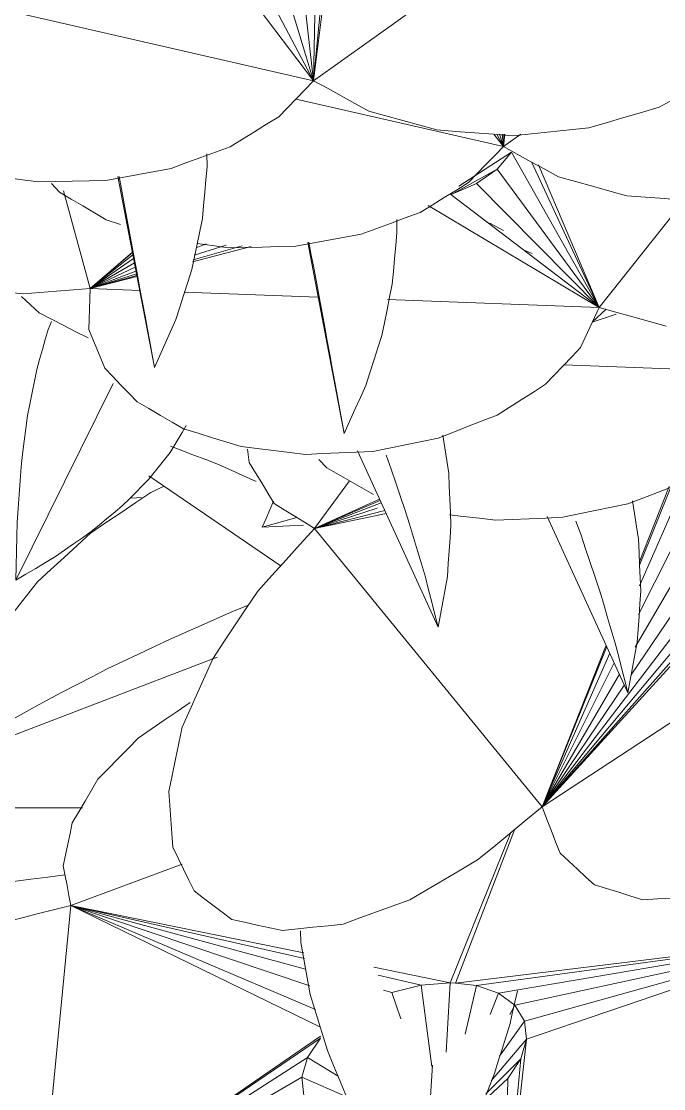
# Model space of a CAD drawing. Header units: metres. Extents: x 10.2 to 20.8, y -0.2 to 6.6.
# Drawn here: x 14.4622 to 14.5086, y 2.6225 to 2.6996 of the extents above; entities that cross this region are included whole.
import ezdxf

# ---------------------------------------------------------------- set-up
doc = ezdxf.new("R2010")
doc.units = ezdxf.units.M
for name, color, linetype, lineweight in [('Importações nas famílias', 250, 'Continuous', 5), ('Quadro estrutural', 7, 'Continuous', 5), ('Vegetação', 7, 'Continuous', 5)]:
    doc.layers.add(name, color=color, linetype=linetype, lineweight=lineweight)

# ---------------------------------------------------------------- blocks, each defined once
blk = doc.blocks.new('Planta_pergolado_12200 - plantas pergolado_skp_Component_12-V4072-Corte 3')
at = {"layer": 'Importações nas famílias'}
blk.add_line((14.471425, 2.666737), (14.48097, 2.660209), dxfattribs=at)
at = {"layer": 'Importações nas famílias', "flags": 128}
for points in [[(14.472975, 2.668883), (14.473688, 2.668613), (14.47461, 2.668264), (14.475533, 2.667916), (14.476455, 2.667567)], [(14.476455, 2.667567), (14.477358, 2.667153), (14.47826, 2.66674), (14.479163, 2.666326)]]:
    blk.add_lwpolyline(points, dxfattribs=at)
blk = doc.blocks.new('Planta_pergolado_12200 - plantas pergolado_skp_Component_16-V4076-Corte 3')
blk.add_blockref('Planta_pergolado_12200 - plantas pergolado_skp_Component_12-V4072-Corte 3', (0, 0))
blk = doc.blocks.new('Planta_pergolado_12200 - plantas pergolado_skp_Component_12-V4100-Corte 3')
at = {"layer": 'Importações nas famílias'}
blk.add_line((14.470899, 2.66518), (14.470165, 2.665137), dxfattribs=at)
blk = doc.blocks.new('Planta_pergolado_12200 - plantas pergolado_skp_Component_16-V4103-Corte 3')
blk.add_blockref('Planta_pergolado_12200 - plantas pergolado_skp_Component_12-V4100-Corte 3', (0, 0))
blk = doc.blocks.new('Planta_pergolado_12200 - plantas pergolado_skp_-V4187-Corte 3')
for name in ['Planta_pergolado_12200 - plantas pergolado_skp_Component_16-V4076-Corte 3', 'Planta_pergolado_12200 - plantas pergolado_skp_Component_16-V4103-Corte 3']:
    blk.add_blockref(name, (0, 0))
blk = doc.blocks.new('Planta_pergolado_12200 - plantas pergolado_skp_Component_12-V4430-Corte 3')
at = {"layer": 'Importações nas famílias'}
for p, q in [((14.489343, 2.684305), (14.489323, 2.685241)), ((14.485535, 2.669797), (14.482897, 2.683597))]:
    blk.add_line(p, q, dxfattribs=at)
at = {"layer": 'Importações nas famílias', "flags": 128}
for points in [[(14.489003, 2.680567), (14.489088, 2.681501), (14.489173, 2.682436), (14.489258, 2.68337), (14.489343, 2.684305)], [(14.482984, 2.683606), (14.483157, 2.682681), (14.483355, 2.681627)], [(14.483355, 2.681627), (14.483547, 2.680591), (14.48374, 2.679555), (14.483933, 2.678519), (14.484125, 2.677483)], [(14.488248, 2.676875), (14.488437, 2.677798), (14.488626, 2.678721), (14.488814, 2.679644), (14.489003, 2.680567)], [(14.484125, 2.677483), (14.484308, 2.676489), (14.484491, 2.675496), (14.484674, 2.674502), (14.484857, 2.673508)], [(14.487088, 2.673272), (14.487378, 2.674173), (14.487668, 2.675074), (14.487958, 2.675975), (14.488248, 2.676875)], [(14.484857, 2.673508), (14.485027, 2.672581), (14.485196, 2.671653), (14.485365, 2.670725), (14.485535, 2.669797)], [(14.485535, 2.669797), (14.485923, 2.670666), (14.486311, 2.671535), (14.4867, 2.672404), (14.487088, 2.673272)]]:
    blk.add_lwpolyline(points, dxfattribs=at)
blk = doc.blocks.new('Planta_pergolado_12200 - plantas pergolado_skp_Component_17-V4432-Corte 3')
at = {"layer": 'Importações nas famílias'}
for p, q in [((14.482064, 2.693944), (14.497031, 2.690513)), ((14.496349, 2.69141), (14.497031, 2.690513)), ((14.496557, 2.69141), (14.497031, 2.690513)), ((14.497031, 2.690513), (14.49676, 2.69141)), ((14.497031, 2.690513), (14.49693, 2.69141)), ((14.49705, 2.69141), (14.497031, 2.690513)), ((14.497118, 2.69141), (14.497031, 2.690513)), ((14.498286, 2.69141), (14.497031, 2.690513)), ((14.497031, 2.690513), (14.497141, 2.69141)), ((14.464971, 2.687225), (14.464384, 2.687848)), ((14.469378, 2.684883), (14.468338, 2.685226))]:
    blk.add_line(p, q, dxfattribs=at)
at = {"layer": 'Importações nas famílias', "flags": 128}
for points in [[(14.497031, 2.690513), (14.496402, 2.689863), (14.495773, 2.689212), (14.495144, 2.688562), (14.494515, 2.687911)], [(14.501011, 2.688324), (14.500016, 2.688871), (14.499021, 2.689418), (14.498026, 2.689966), (14.497031, 2.690513)], [(14.505937, 2.686962), (14.504706, 2.687302), (14.503474, 2.687643), (14.502243, 2.687983), (14.501011, 2.688324)], [(14.468338, 2.685226), (14.467496, 2.685726), (14.466654, 2.686226), (14.465812, 2.686726), (14.464971, 2.687225)], [(14.494515, 2.687911), (14.493639, 2.687371), (14.492762, 2.686832), (14.491886, 2.686292), (14.491009, 2.685752)], [(14.511388, 2.686545), (14.510025, 2.68665), (14.508663, 2.686754), (14.5073, 2.686858), (14.505937, 2.686962)], [(14.491009, 2.685752), (14.489944, 2.68536), (14.48888, 2.684969), (14.487815, 2.684577), (14.48675, 2.684185)], [(14.48675, 2.684185), (14.48557, 2.683967), (14.48439, 2.68375), (14.48321, 2.683532), (14.48203, 2.683315)], [(14.477169, 2.683202), (14.476001, 2.683365), (14.474916, 2.683517)], [(14.48203, 2.683315), (14.480814, 2.683287), (14.479599, 2.683259), (14.478384, 2.68323), (14.477169, 2.683202)]]:
    blk.add_lwpolyline(points, dxfattribs=at)
blk = doc.blocks.new('Planta_pergolado_12200 - plantas pergolado_skp_Component_16-V4433-Corte 3')
for name in ['Planta_pergolado_12200 - plantas pergolado_skp_Component_17-V4432-Corte 3', 'Planta_pergolado_12200 - plantas pergolado_skp_Component_12-V4430-Corte 3']:
    blk.add_blockref(name, (0, 0))
blk = doc.blocks.new('Planta_pergolado_12200 - plantas pergolado_skp_Component_12-V4424-Corte 3')
at = {"layer": 'Importações nas famílias'}
blk.add_line((14.50564, 2.755778), (14.50664, 2.756684), dxfattribs=at)
at = {"layer": 'Importações nas famílias', "flags": 128}
blk.add_lwpolyline([(14.505632, 2.75576), (14.506484, 2.756047), (14.507355, 2.75634)], dxfattribs=at)
blk = doc.blocks.new('Planta_pergolado_12200 - plantas pergolado_skp_Component_16-V4463-Corte 3')
blk.add_blockref('Planta_pergolado_12200 - plantas pergolado_skp_Component_12-V4424-Corte 3', (-0.00218, -0.077922))
blk = doc.blocks.new('Planta_pergolado_12200 - plantas pergolado_skp_Component_17-V4470-Corte 3')
at = {"layer": 'Importações nas famílias'}
for p, q in [((14.508079, 2.712955), (14.483321, 2.695267)), ((14.483321, 2.695267), (14.485109, 2.709868)), ((14.48461, 2.708561), (14.483321, 2.695267)), ((14.483576, 2.707357), (14.483321, 2.695267)), ((14.483321, 2.695267), (14.482076, 2.706338)), ((14.475924, 2.704995), (14.483321, 2.695267)), ((14.478115, 2.705115), (14.483321, 2.695267)), ((14.483321, 2.695267), (14.480213, 2.705573)), ((14.449203, 2.703088), (14.483321, 2.695267))]:
    blk.add_line(p, q, dxfattribs=at)
at = {"layer": 'Importações nas famílias', "flags": 128}
for points in [[(14.512537, 2.695659), (14.511474, 2.695084), (14.510412, 2.694509), (14.509349, 2.693934), (14.508286, 2.693358)], [(14.483321, 2.695267), (14.482693, 2.694616), (14.482064, 2.693966), (14.481435, 2.693315), (14.480806, 2.692664)], [(14.487302, 2.693077), (14.486307, 2.693624), (14.485312, 2.694172), (14.484317, 2.694719), (14.483321, 2.695267)], [(14.508286, 2.693358), (14.507012, 2.692984), (14.505737, 2.69261), (14.504463, 2.692237), (14.503189, 2.691863)], [(14.480806, 2.692664), (14.479929, 2.692125), (14.479053, 2.691585), (14.478176, 2.691045), (14.477299, 2.690506)], [(14.492228, 2.691716), (14.490996, 2.692056), (14.489765, 2.692396), (14.488533, 2.692737), (14.487302, 2.693077)], [(14.503189, 2.691863), (14.501811, 2.691722), (14.500434, 2.691581), (14.499056, 2.69144), (14.497679, 2.691299)], [(14.497679, 2.691299), (14.496316, 2.691403), (14.494953, 2.691507), (14.493591, 2.691611), (14.492228, 2.691716)], [(14.477299, 2.690506), (14.476235, 2.690114), (14.47517, 2.689722), (14.474105, 2.68933), (14.473041, 2.688938)], [(14.473041, 2.688938), (14.471861, 2.688721), (14.47068, 2.688503), (14.4695, 2.688286), (14.46832, 2.688068)], [(14.463459, 2.687956), (14.462292, 2.688119), (14.461124, 2.688282), (14.459957, 2.688445), (14.458789, 2.688608)], [(14.46832, 2.688068), (14.467105, 2.68804), (14.46589, 2.688012), (14.464674, 2.687984), (14.463459, 2.687956)]]:
    blk.add_lwpolyline(points, dxfattribs=at)
blk = doc.blocks.new('Planta_pergolado_12200 - plantas pergolado_skp_Component_16-V4471-Corte 3')
for name, p in [('Planta_pergolado_12200 - plantas pergolado_skp_Component_17-V4470-Corte 3', (0, 0)), ('Planta_pergolado_12200 - plantas pergolado_skp_Component_12-V4430-Corte 3', (-0.013709, 0.004753))]:
    blk.add_blockref(name, p)
blk = doc.blocks.new('Planta_pergolado_12200 - plantas pergolado_skp_Component_12-V4474-Corte 3')
at = {"layer": 'Importações nas famílias'}
for p, q in [((14.506028, 2.65107), (14.500191, 2.663801)), ((14.50227, 2.66347), (14.50264, 2.662466))]:
    blk.add_line(p, q, dxfattribs=at)
at = {"layer": 'Importações nas famílias', "flags": 128}
for points in [[(14.506788, 2.662161), (14.506643, 2.663086), (14.506498, 2.66401), (14.506353, 2.664935)], [(14.50264, 2.662466), (14.502971, 2.661473), (14.503302, 2.660481), (14.503633, 2.659488), (14.503964, 2.658496)], [(14.506952, 2.658436), (14.506911, 2.659367), (14.50687, 2.660299), (14.506829, 2.66123), (14.506788, 2.662161)], [(14.503964, 2.658496), (14.504249, 2.657539), (14.504534, 2.656581), (14.504818, 2.655624), (14.505103, 2.654667)], [(14.506698, 2.654725), (14.506761, 2.655653), (14.506825, 2.656581), (14.506889, 2.657508), (14.506952, 2.658436)], [(14.505103, 2.654667), (14.505334, 2.653768), (14.505566, 2.652868), (14.505797, 2.651969), (14.506028, 2.65107)], [(14.506028, 2.65107), (14.506196, 2.651984), (14.506363, 2.652897), (14.506531, 2.653811), (14.506698, 2.654725)]]:
    blk.add_lwpolyline(points, dxfattribs=at)
blk = doc.blocks.new('Planta_pergolado_12200 - plantas pergolado_skp_Component_12-V4475-Corte 3')
at = {"layer": 'Importações nas famílias'}
for p, q in [((14.464385, 2.677889), (14.464144, 2.677298)), ((14.461813, 2.659203), (14.468845, 2.673413))]:
    blk.add_line(p, q, dxfattribs=at)
at = {"layer": 'Importações nas famílias', "flags": 128}
for points in [[(14.464144, 2.677298), (14.463938, 2.676578), (14.463733, 2.675858), (14.463528, 2.675138), (14.463323, 2.674417)], [(14.463323, 2.674417), (14.463159, 2.673584), (14.462994, 2.672751), (14.46283, 2.671918), (14.462666, 2.671085)], [(14.462666, 2.671085), (14.462547, 2.670158), (14.462427, 2.669232), (14.462308, 2.668306), (14.462189, 2.667379)], [(14.472966, 2.668429), (14.473254, 2.668913), (14.473542, 2.669396), (14.47383, 2.66988), (14.474118, 2.670363)], [(14.471428, 2.666497), (14.471813, 2.66698), (14.472197, 2.667463), (14.472582, 2.667946), (14.472966, 2.668429)], [(14.462189, 2.667379), (14.462117, 2.666381), (14.462045, 2.665383), (14.461974, 2.664385), (14.461902, 2.663387)], [(14.46952, 2.664587), (14.469997, 2.665064), (14.470474, 2.665542), (14.470951, 2.666019), (14.471428, 2.666497)], [(14.467265, 2.662721), (14.467829, 2.663187), (14.468393, 2.663654), (14.468957, 2.66412), (14.46952, 2.664587)], [(14.461902, 2.663387), (14.46188, 2.662341), (14.461857, 2.661295), (14.461835, 2.660249), (14.461813, 2.659203)], [(14.464686, 2.660919), (14.465331, 2.66137), (14.465975, 2.66182), (14.46662, 2.66227), (14.467265, 2.662721)], [(14.461813, 2.659203), (14.462531, 2.659632), (14.463249, 2.660061), (14.463968, 2.66049), (14.464686, 2.660919)]]:
    blk.add_lwpolyline(points, dxfattribs=at)
blk = doc.blocks.new('Planta_pergolado_12200 - plantas pergolado_skp_Component_17-V4476-Corte 3')
at = {"layer": 'Importações nas famílias'}
for p, q in [((14.496051, 2.684983), (14.497038, 2.684446)), ((14.498469, 2.683064), (14.499112, 2.682784)), ((14.501386, 2.67475), (14.517661, 2.674152)), ((14.484287, 2.66732), (14.483703, 2.667931))]:
    blk.add_line(p, q, dxfattribs=at)
at = {"layer": 'Importações nas famílias', "flags": 128}
for points in [[(14.463507, 2.678509), (14.462868, 2.679098), (14.462229, 2.679687)], [(14.467044, 2.676694), (14.46616, 2.677148), (14.465276, 2.677602), (14.464391, 2.678055), (14.463507, 2.678509)], [(14.487646, 2.665386), (14.486806, 2.665869), (14.485967, 2.666353), (14.485127, 2.666836), (14.484287, 2.66732)], [(14.510282, 2.666366), (14.509218, 2.665952), (14.508154, 2.665538), (14.50709, 2.665125), (14.506026, 2.664711)], [(14.506026, 2.664711), (14.504848, 2.66447), (14.503669, 2.664228), (14.50249, 2.663987), (14.501311, 2.663746)], [(14.496458, 2.663536), (14.495293, 2.663675), (14.494127, 2.663815), (14.493147, 2.663933)], [(14.501311, 2.663746), (14.500098, 2.663693), (14.498885, 2.663641), (14.497671, 2.663588), (14.496458, 2.663536)]]:
    blk.add_lwpolyline(points, dxfattribs=at)
blk = doc.blocks.new('Planta_pergolado_12200 - plantas pergolado_skp_Component_16-V4477-Corte 3')
for name in ['Planta_pergolado_12200 - plantas pergolado_skp_Component_17-V4476-Corte 3', 'Planta_pergolado_12200 - plantas pergolado_skp_Component_12-V4475-Corte 3', 'Planta_pergolado_12200 - plantas pergolado_skp_Component_12-V4474-Corte 3']:
    blk.add_blockref(name, (0, 0))
blk = doc.blocks.new('Planta_pergolado_12200 - plantas pergolado_skp_Component_17-V4481-Corte 3')
at = {"layer": 'Importações nas famílias'}
for p, q in [((14.493801, 2.687653), (14.497621, 2.690121)), ((14.496586, 2.688894), (14.497621, 2.690121)), ((14.497621, 2.690121), (14.503951, 2.678906)), ((14.493225, 2.687022), (14.496586, 2.688894)), ((14.495086, 2.687844), (14.496586, 2.688894)), ((14.503951, 2.678906), (14.496586, 2.688894)), ((14.499062, 2.689418), (14.503951, 2.678906)), ((14.503951, 2.678906), (14.49957, 2.6892)), ((14.46719, 2.680255), (14.465255, 2.687325)), ((14.493599, 2.687202), (14.493225, 2.687041)), ((14.493599, 2.687202), (14.495086, 2.687844)), ((14.503951, 2.678906), (14.495086, 2.687844)), ((14.493225, 2.687041), (14.503951, 2.678906)), ((14.510201, 2.686774), (14.503951, 2.678906)), ((14.491587, 2.686268), (14.503951, 2.678906)), ((14.478802, 2.683304), (14.474581, 2.682195)), ((14.47462, 2.682346), (14.478153, 2.68334)), ((14.474705, 2.68267), (14.476995, 2.683406)), ((14.474846, 2.683208), (14.475569, 2.683487)), ((14.46719, 2.680255), (14.470233, 2.682879)), ((14.46719, 2.680255), (14.470238, 2.682855)), ((14.46719, 2.680255), (14.470269, 2.682689)), ((14.46719, 2.680255), (14.470319, 2.682428)), ((14.46719, 2.680255), (14.47038, 2.682113)), ((14.46719, 2.680255), (14.47044, 2.681798)), ((14.46719, 2.680255), (14.470491, 2.681528)), ((14.46719, 2.680255), (14.47053, 2.681328)), ((14.46719, 2.680255), (14.470554, 2.681202)), ((14.470565, 2.681141), (14.46719, 2.680255)), ((14.46719, 2.680255), (14.47076, 2.680124)), ((14.473975, 2.680006), (14.483651, 2.679651)), ((14.488652, 2.679467), (14.503951, 2.678906))]:
    blk.add_line(p, q, dxfattribs=at)
at = {"layer": 'Importações nas famílias', "flags": 128}
for points in [[(14.462338, 2.679891), (14.461156, 2.679993), (14.459975, 2.680094), (14.458793, 2.680196), (14.457612, 2.680298)], [(14.46719, 2.680255), (14.465977, 2.680164), (14.464764, 2.680073), (14.463551, 2.679982), (14.462338, 2.679891)], [(14.467086, 2.67731), (14.467112, 2.678046), (14.467138, 2.678782), (14.467164, 2.679519), (14.46719, 2.680255)], [(14.503951, 2.678906), (14.503612, 2.678181), (14.503273, 2.677456), (14.502934, 2.676731), (14.502595, 2.676006)], [(14.508784, 2.677543), (14.507576, 2.677884), (14.506368, 2.678225), (14.505159, 2.678565), (14.503951, 2.678906)], [(14.468241, 2.674519), (14.467953, 2.675217), (14.467664, 2.675914), (14.467375, 2.676612), (14.467086, 2.67731)], [(14.502595, 2.676006), (14.501965, 2.675342), (14.501336, 2.674679), (14.500707, 2.674015), (14.500078, 2.673351)], [(14.470578, 2.672073), (14.469994, 2.672685), (14.46941, 2.673296), (14.468826, 2.673908), (14.468241, 2.674519)], [(14.500078, 2.673351), (14.499201, 2.672793), (14.498325, 2.672235), (14.497449, 2.671677), (14.496572, 2.671119)], [(14.473936, 2.670139), (14.473097, 2.670623), (14.472257, 2.671106), (14.471418, 2.67159), (14.470578, 2.672073)], [(14.496572, 2.671119), (14.495508, 2.670706), (14.494445, 2.670292), (14.493381, 2.669878), (14.492317, 2.669465)], [(14.478087, 2.668848), (14.47705, 2.669171), (14.476012, 2.669494), (14.474974, 2.669816), (14.473936, 2.670139)], [(14.492317, 2.669465), (14.491138, 2.669223), (14.489959, 2.668982), (14.488781, 2.668741), (14.487602, 2.668499)], [(14.482749, 2.668289), (14.481583, 2.668429), (14.480418, 2.668569), (14.479253, 2.668709), (14.478087, 2.668848)], [(14.487602, 2.668499), (14.486389, 2.668447), (14.485175, 2.668394), (14.483962, 2.668342), (14.482749, 2.668289)]]:
    blk.add_lwpolyline(points, dxfattribs=at)
blk = doc.blocks.new('Planta_pergolado_12200 - plantas pergolado_skp_Component_16-V4482-Corte 3')
for name, p in [('Planta_pergolado_12200 - plantas pergolado_skp_Component_17-V4481-Corte 3', (0, 0)), ('Planta_pergolado_12200 - plantas pergolado_skp_Component_12-V4474-Corte 3', (-0.013709, 0.004753))]:
    blk.add_blockref(name, p)
blk = doc.blocks.new('Planta_pergolado_12200 - plantas pergolado_skp_Component_12-V4496-Corte 3')
at = {"layer": 'Importações nas famílias'}
for p, q in [((14.445926, 2.629321), (14.445125, 2.628497)), ((14.438554, 2.614807), (14.446887, 2.618044)), ((14.43885, 2.615969), (14.438554, 2.614807))]:
    blk.add_line(p, q, dxfattribs=at)
at = {"layer": 'Importações nas famílias', "flags": 128}
for points in [[(14.465363, 2.63793), (14.464126, 2.637768), (14.462889, 2.637607), (14.461653, 2.637446), (14.460416, 2.637285)], [(14.460416, 2.637285), (14.459245, 2.636938), (14.458074, 2.63659), (14.456903, 2.636242), (14.455732, 2.635895)], [(14.455732, 2.635895), (14.454654, 2.635369), (14.453576, 2.634843), (14.452498, 2.634317), (14.45142, 2.633791)], [(14.45142, 2.633791), (14.45046, 2.633099), (14.4495, 2.632407), (14.448884, 2.631962)], [(14.442889, 2.61721), (14.443993, 2.617788), (14.445097, 2.618367), (14.446202, 2.618946), (14.446905, 2.619314)], [(14.438554, 2.614807), (14.439638, 2.615408), (14.440721, 2.616009), (14.441805, 2.616609), (14.442889, 2.61721)]]:
    blk.add_lwpolyline(points, dxfattribs=at)
blk = doc.blocks.new('Planta_pergolado_12200 - plantas pergolado_skp_Component_12-V4498-Corte 3')
at = {"layer": 'Importações nas famílias'}
for p, q in [((14.482378, 2.633877), (14.4824, 2.633043)), ((14.491615, 2.619805), (14.491906, 2.624194))]:
    blk.add_line(p, q, dxfattribs=at)
at = {"layer": 'Importações nas famílias', "flags": 128}
for points in [[(14.4824, 2.633043), (14.482568, 2.632107), (14.482737, 2.631172), (14.482905, 2.630236), (14.483073, 2.6293)], [(14.497485, 2.627099), (14.497669, 2.627919), (14.497854, 2.628739), (14.498039, 2.629558)], [(14.483073, 2.6293), (14.483384, 2.628285), (14.483695, 2.627269), (14.484005, 2.626253), (14.484316, 2.625237)], [(14.496389, 2.623592), (14.496663, 2.624469), (14.496937, 2.625345), (14.497211, 2.626222), (14.497485, 2.627099)], [(14.484316, 2.625237), (14.484762, 2.624165), (14.485207, 2.623093), (14.485653, 2.622021), (14.486099, 2.620949)], [(14.495669, 2.621744), (14.496029, 2.622668), (14.496389, 2.623592)], [(14.486099, 2.620949), (14.486669, 2.619846), (14.487239, 2.618743), (14.487809, 2.617639)]]:
    blk.add_lwpolyline(points, dxfattribs=at)
blk = doc.blocks.new('Planta_pergolado_12200 - plantas pergolado_skp_Component_17-V4499-Corte 3')
at = {"layer": 'Importações nas famílias'}
for p, q in [((14.478678, 2.667697), (14.478541, 2.668666)), ((14.499823, 2.642835), (14.537053, 2.667284)), ((14.521998, 2.667185), (14.499823, 2.642835)), ((14.485919, 2.666389), (14.483385, 2.662938)), ((14.506828, 2.660494), (14.508997, 2.66596)), ((14.506852, 2.658791), (14.50997, 2.665869)), ((14.50686, 2.660299), (14.509177, 2.666051)), ((14.483385, 2.662938), (14.488084, 2.66506)), ((14.483385, 2.662938), (14.488129, 2.664962)), ((14.499823, 2.642835), (14.519899, 2.665458)), ((14.488208, 2.66479), (14.483385, 2.662938)), ((14.487925, 2.664414), (14.483385, 2.662938)), ((14.488465, 2.66423), (14.483385, 2.662938)), ((14.499823, 2.642835), (14.51769, 2.664157)), ((14.5068, 2.656739), (14.510669, 2.664448)), ((14.488559, 2.664024), (14.483385, 2.662938)), ((14.499823, 2.642835), (14.515522, 2.663372)), ((14.506547, 2.654364), (14.511888, 2.663523)), ((14.499823, 2.642835), (14.483385, 2.662938)), ((14.506269, 2.652381), (14.513544, 2.663156)), ((14.499823, 2.642835), (14.504453, 2.654506)), ((14.499823, 2.642835), (14.504492, 2.654421)), ((14.499823, 2.642835), (14.504714, 2.653937)), ((14.499823, 2.642835), (14.505039, 2.653228)), ((14.499823, 2.642835), (14.505411, 2.652416)), ((14.499823, 2.642835), (14.505767, 2.651639))]:
    blk.add_line(p, q, dxfattribs=at)
at = {"layer": 'Importações nas famílias', "flags": 128}
for points in [[(14.480471, 2.664751), (14.480023, 2.665487), (14.479575, 2.666224), (14.479127, 2.66696), (14.478678, 2.667697)], [(14.483385, 2.662938), (14.482657, 2.663391), (14.481928, 2.663844), (14.4812, 2.664297), (14.480471, 2.664751)], [(14.479291, 2.658423), (14.480314, 2.659552), (14.481338, 2.66068), (14.482361, 2.661809), (14.483385, 2.662938)], [(14.476035, 2.653531), (14.476849, 2.654754), (14.477663, 2.655977), (14.478477, 2.6572), (14.479291, 2.658423)], [(14.473841, 2.648596), (14.474389, 2.64983), (14.474938, 2.651063), (14.475487, 2.652297), (14.476035, 2.653531)], [(14.472857, 2.643952), (14.473103, 2.645113), (14.473349, 2.646274), (14.473595, 2.647435), (14.473841, 2.648596)], [(14.473151, 2.639918), (14.473077, 2.640926), (14.473004, 2.641935), (14.47293, 2.642944), (14.472857, 2.643952)], [(14.499823, 2.642835), (14.49866, 2.641878), (14.497496, 2.64092), (14.496332, 2.639963), (14.495169, 2.639006)], [(14.501129, 2.639488), (14.500802, 2.640325), (14.500476, 2.641162), (14.50015, 2.641998), (14.499823, 2.642835)], [(14.474702, 2.636767), (14.474314, 2.637555), (14.473926, 2.638342), (14.473538, 2.63913), (14.473151, 2.639918)], [(14.503614, 2.637203), (14.502993, 2.637774), (14.502371, 2.638345), (14.50175, 2.638917), (14.501129, 2.639488)], [(14.495169, 2.639006), (14.493944, 2.638285), (14.49272, 2.637564), (14.491495, 2.636843), (14.490271, 2.636122)], [(14.507109, 2.636134), (14.506236, 2.636401), (14.505362, 2.636668), (14.504488, 2.636935), (14.503614, 2.637203)], [(14.477405, 2.634715), (14.476729, 2.635228), (14.476054, 2.635741), (14.475378, 2.636254), (14.474702, 2.636767)], [(14.511377, 2.636355), (14.51031, 2.6363), (14.509243, 2.636244), (14.508176, 2.636189), (14.507109, 2.636134)], [(14.490271, 2.636122), (14.489069, 2.635687), (14.487868, 2.635252), (14.486666, 2.634816), (14.485464, 2.634381)], [(14.481076, 2.633901), (14.480158, 2.634105), (14.479241, 2.634308), (14.478323, 2.634511), (14.477405, 2.634715)], [(14.485464, 2.634381), (14.484367, 2.634261), (14.48327, 2.634141), (14.482173, 2.634021), (14.481076, 2.633901)]]:
    blk.add_lwpolyline(points, dxfattribs=at)
blk = doc.blocks.new('Planta_pergolado_12200 - plantas pergolado_skp_Component_16-V4500-Corte 3')
for name in ['Planta_pergolado_12200 - plantas pergolado_skp_Component_17-V4499-Corte 3', 'Planta_pergolado_12200 - plantas pergolado_skp_Component_12-V4496-Corte 3', 'Planta_pergolado_12200 - plantas pergolado_skp_Component_12-V4498-Corte 3']:
    blk.add_blockref(name, (0, 0))
blk = doc.blocks.new('Planta_pergolado_12200 - plantas pergolado_skp_-V4512-Corte 3')
blk.add_blockref('Planta_pergolado_12200 - plantas pergolado_skp_Component_16-V4500-Corte 3', (0, 0))
blk = doc.blocks.new('Planta_pergolado_12200 - plantas pergolado_skp_-V4513-Corte 3')
for name in ['Planta_pergolado_12200 - plantas pergolado_skp_-V4512-Corte 3', 'Planta_pergolado_12200 - plantas pergolado_skp_Component_16-V4471-Corte 3', 'Planta_pergolado_12200 - plantas pergolado_skp_Component_16-V4433-Corte 3', 'Planta_pergolado_12200 - plantas pergolado_skp_Component_16-V4463-Corte 3', 'Planta_pergolado_12200 - plantas pergolado_skp_Component_16-V4482-Corte 3', 'Planta_pergolado_12200 - plantas pergolado_skp_Component_16-V4477-Corte 3']:
    blk.add_blockref(name, (0, 0))
blk = doc.blocks.new('Planta_pergolado_12200 - plantas pergolado_skp_-V4514-Corte 3')
for name in ['Planta_pergolado_12200 - plantas pergolado_skp_-V4513-Corte 3', 'Planta_pergolado_12200 - plantas pergolado_skp_-V4187-Corte 3']:
    blk.add_blockref(name, (0, 0))
blk = doc.blocks.new('Planta_pergolado_12200 - plantas pergolado_skp_Component_12-V4917-Corte 3')
at = {"layer": 'Importações nas famílias'}
blk.add_line((14.482099, 2.663738), (14.479612, 2.663043), dxfattribs=at)
at = {"layer": 'Importações nas famílias', "flags": 128}
for points in [[(14.480427, 2.664899), (14.480156, 2.66428), (14.479884, 2.663661), (14.479612, 2.663043)], [(14.479612, 2.663043), (14.480605, 2.663087), (14.481597, 2.663131), (14.482589, 2.663176)]]:
    blk.add_lwpolyline(points, dxfattribs=at)
blk = doc.blocks.new('Planta_pergolado_12200 - plantas pergolado_skp_Component_17-V4921-Corte 3')
at = {"layer": 'Importações nas famílias'}
for p, q in [((14.493181, 2.630143), (14.497579, 2.640988)), ((14.497821, 2.641188), (14.493564, 2.630103)), ((14.473832, 2.638711), (14.465794, 2.635722)), ((14.463521, 2.612321), (14.465794, 2.635722)), ((14.482737, 2.63113), (14.465794, 2.635722)), ((14.465794, 2.635722), (14.48266, 2.631888)), ((14.483048, 2.629905), (14.465794, 2.635722)), ((14.483465, 2.628204), (14.465794, 2.635722)), ((14.483824, 2.626944), (14.465794, 2.635722)), ((14.465794, 2.635722), (14.482616, 2.632295)), ((14.493564, 2.630103), (14.520013, 2.633332)), ((14.495086, 2.629945), (14.520013, 2.633332)), ((14.496684, 2.629389), (14.520013, 2.633332)), ((14.497867, 2.628513), (14.520013, 2.633332)), ((14.498554, 2.627377), (14.520013, 2.633332)), ((14.498698, 2.626058), (14.520013, 2.633332)), ((14.487684, 2.631263), (14.493181, 2.630143)), ((14.487984, 2.630678), (14.491099, 2.62997)), ((14.491099, 2.62997), (14.493181, 2.630143)), ((14.492896, 2.62512), (14.493181, 2.630143)), ((14.493181, 2.630143), (14.493564, 2.630103)), ((14.488983, 2.629437), (14.488362, 2.629605)), ((14.488983, 2.629437), (14.491099, 2.62997)), ((14.489627, 2.627525), (14.488983, 2.629437)), ((14.491864, 2.624086), (14.491099, 2.62997)), ((14.493564, 2.630103), (14.495086, 2.629945)), ((14.494276, 2.626418), (14.495086, 2.629945)), ((14.495086, 2.629945), (14.496684, 2.629389)), ((14.496075, 2.627842), (14.496684, 2.629389)), ((14.496684, 2.629389), (14.497867, 2.628513)), ((14.497502, 2.627851), (14.497867, 2.628513)), ((14.497867, 2.628513), (14.498554, 2.627377)), ((14.496758, 2.624837), (14.498554, 2.627377)), ((14.498554, 2.627377), (14.498698, 2.626058)), ((14.463521, 2.612321), (14.483824, 2.626294)), ((14.463521, 2.612321), (14.483819, 2.62615)), ((14.482885, 2.624741), (14.483819, 2.62615)), ((14.483819, 2.62615), (14.483824, 2.626155)), ((14.483819, 2.62615), (14.483824, 2.626146)), ((14.496135, 2.623067), (14.498698, 2.626058)), ((14.49703, 2.610844), (14.498698, 2.626058)), ((14.498289, 2.624646), (14.498698, 2.626058)), ((14.463521, 2.612321), (14.482885, 2.624741)), ((14.482476, 2.623329), (14.482885, 2.624741)), ((14.485097, 2.623398), (14.482885, 2.624741)), ((14.49577, 2.622116), (14.498289, 2.624646)), ((14.498289, 2.624646), (14.49703, 2.610844)), ((14.497355, 2.623237), (14.498289, 2.624646)), ((14.463521, 2.612321), (14.482476, 2.623329)), ((14.48262, 2.62201), (14.482476, 2.623329)), ((14.482476, 2.623329), (14.48578, 2.621867)), ((14.49596, 2.621927), (14.497355, 2.623237)), ((14.497355, 2.623237), (14.49703, 2.610844))]:
    blk.add_line(p, q, dxfattribs=at)
at = {"layer": 'Importações nas famílias', "flags": 128}
for points in [[(14.470646, 2.647795), (14.471586, 2.648441), (14.472527, 2.649087), (14.473468, 2.649733), (14.474409, 2.650379)], [(14.467742, 2.644831), (14.468468, 2.645572), (14.469194, 2.646313), (14.46992, 2.647054), (14.470646, 2.647795)], [(14.465895, 2.641688), (14.466356, 2.642474), (14.466818, 2.643259), (14.46728, 2.644045), (14.467742, 2.644831)], [(14.465231, 2.638581), (14.465397, 2.639358), (14.465563, 2.640134), (14.465729, 2.640911), (14.465895, 2.641688)], [(14.465794, 2.635722), (14.465653, 2.636436), (14.465512, 2.637151), (14.465372, 2.637866), (14.465231, 2.638581)], [(14.461101, 2.63454), (14.462274, 2.634835), (14.463448, 2.635131), (14.464621, 2.635426), (14.465794, 2.635722)]]:
    blk.add_lwpolyline(points, dxfattribs=at)
blk = doc.blocks.new('Planta_pergolado_12200 - plantas pergolado_skp_Component_16-V4922-Corte 3')
for name in ['Planta_pergolado_12200 - plantas pergolado_skp_Component_12-V4917-Corte 3', 'Planta_pergolado_12200 - plantas pergolado_skp_Component_17-V4921-Corte 3']:
    blk.add_blockref(name, (0, 0))
blk = doc.blocks.new('Planta_pergolado_12200 - plantas pergolado_skp_Component_12-V4989-Corte 3')
at = {"layer": 'Importações nas famílias'}
for p, q in [((14.472527, 2.665983), (14.471571, 2.665533)), ((14.477473, 2.656934), (14.478623, 2.657395)), ((14.455946, 2.645826), (14.476366, 2.653639))]:
    blk.add_line(p, q, dxfattribs=at)
at = {"layer": 'Importações nas famílias', "flags": 128}
for points in [[(14.471571, 2.665533), (14.470482, 2.664803), (14.469392, 2.664073), (14.468303, 2.663342), (14.467214, 2.662612)], [(14.467214, 2.662612), (14.466258, 2.661732), (14.465302, 2.660853), (14.464346, 2.659973), (14.463391, 2.659093)], [(14.463391, 2.659093), (14.462591, 2.658084), (14.461791, 2.657075), (14.460991, 2.656066), (14.460191, 2.655057)], [(14.472906, 2.654933), (14.474048, 2.655433), (14.47519, 2.655933), (14.476332, 2.656433), (14.477473, 2.656934)], [(14.460191, 2.655057), (14.459566, 2.653943), (14.45894, 2.652829), (14.458315, 2.651714), (14.45769, 2.6506)], [(14.468421, 2.652797), (14.469542, 2.653331), (14.470664, 2.653865), (14.471785, 2.654399), (14.472906, 2.654933)], [(14.464067, 2.650551), (14.465156, 2.651112), (14.466244, 2.651674), (14.467332, 2.652235), (14.468421, 2.652797)], [(14.45769, 2.6506), (14.457254, 2.649407), (14.456818, 2.648213), (14.456382, 2.647019), (14.455946, 2.645826)], [(14.459893, 2.648218), (14.460937, 2.648801), (14.46198, 2.649384), (14.463024, 2.649968), (14.464067, 2.650551)], [(14.455946, 2.645826), (14.456933, 2.646424), (14.457919, 2.647022), (14.458906, 2.64762), (14.459893, 2.648218)]]:
    blk.add_lwpolyline(points, dxfattribs=at)
blk = doc.blocks.new('Planta_pergolado_12200 - plantas pergolado_skp_Component_16-V4993-Corte 3')
blk.add_blockref('Planta_pergolado_12200 - plantas pergolado_skp_Component_12-V4989-Corte 3', (0, 0))
blk = doc.blocks.new('Planta_pergolado_12200 - plantas pergolado_skp_-V4994-Corte 3')
blk.add_blockref('Planta_pergolado_12200 - plantas pergolado_skp_Component_16-V4993-Corte 3', (0, 0))
blk = doc.blocks.new('Planta_pergolado_12200 - plantas pergolado_skp_-V4995-Corte 3')
for name in ['Planta_pergolado_12200 - plantas pergolado_skp_-V4994-Corte 3', 'Planta_pergolado_12200 - plantas pergolado_skp_Component_16-V4922-Corte 3']:
    blk.add_blockref(name, (0, 0))
blk = doc.blocks.new('Planta_pergolado_12200 - plantas pergolado_skp_-V5113-Corte 3')
blk.add_blockref('Planta_pergolado_12200 - plantas pergolado_skp_-V4995-Corte 3', (0, 0))
blk = doc.blocks.new('Planta_pergolado_12200 - Planta_pergolado_12200-V5114-Corte 3')
for name in ['Planta_pergolado_12200 - plantas pergolado_skp_-V4514-Corte 3', 'Planta_pergolado_12200 - plantas pergolado_skp_-V5113-Corte 3']:
    blk.add_blockref(name, (0, 0))
blk = doc.blocks.new('Tram - Tram-V5116-Corte 3')
at = {"layer": 'Quadro estrutural', "color": 250}
blk.add_line((14.466624, 2.642776), (14.451338, 2.642776), dxfattribs=at)

msp = doc.modelspace()

# ---------------------------------------------------------------- block references
at = {"layer": 'Quadro estrutural', "color": 250}
msp.add_blockref('Tram - Tram-V5116-Corte 3', (0, 0), dxfattribs=at)
at = {"layer": 'Vegetação', "color": 250}
msp.add_blockref('Planta_pergolado_12200 - Planta_pergolado_12200-V5114-Corte 3', (0, 0), dxfattribs=at)

doc.saveas('drawing.dxf')
